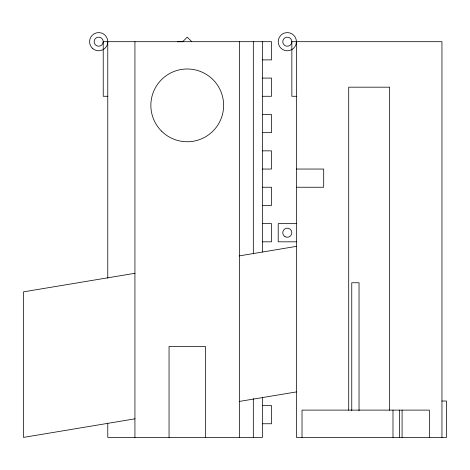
<?xml version="1.0" encoding="UTF-8"?>
<svg xmlns="http://www.w3.org/2000/svg" width="470" height="470" viewBox="0 0 470 470"><rect width="100%" height="100%" fill="white"/><g stroke="black" fill="none" stroke-linecap="round" stroke-linejoin="round"><path stroke-width="0.7" d="M182.695 41.695L187.242 37.148L191.789 41.695M134.978 273.276L23.5 291.852L23.5 437.406L134.978 418.823M239.218 255.903L296.406 246.368M239.218 401.451L296.406 391.921M262.419 59.89L271.513 59.89L271.513 41.695L103.224 41.695A4.547 4.547 0 0 1 96.403 45.631A4.547 4.547 0 0 1 96.403 37.753A4.547 4.547 0 0 1 103.224 41.695L103.224 96.274L107.771 96.274M262.419 78.079L271.513 78.079L271.513 96.274L262.419 96.274M296.406 96.274L291.852 96.274L291.852 41.695A4.547 4.547 0 0 0 285.032 37.753A4.547 4.547 0 0 0 285.032 45.631A4.547 4.547 0 0 0 291.852 41.695L441.953 41.695L441.953 437.406M262.419 114.469L271.513 114.469L271.513 132.663L262.419 132.663M262.419 150.852L271.513 150.852L271.513 169.047L262.419 169.047M296.406 169.047L323.695 169.047L323.695 187.242L296.406 187.242M262.419 187.242L271.513 187.242L271.513 205.437L262.419 205.437M262.419 223.632L271.513 223.632L271.513 241.821L262.419 241.821M296.406 223.632L278.211 223.632L278.211 241.821L296.406 241.821M441.953 401.016L446.5 401.016L446.5 437.406L296.406 437.406L296.406 41.695A9.095 9.095 0 0 0 282.758 33.817A9.095 9.095 0 0 0 282.758 49.573A9.095 9.095 0 0 0 296.406 41.695M262.419 405.563L271.513 405.563L271.513 423.758L262.419 423.758M429.374 437.406L429.374 410.11L302.022 410.11L302.022 437.406M402.085 410.11L402.085 437.406M399.418 410.11L399.418 437.406M392.99 410.11L392.99 437.406M389.648 410.24L389.648 87.179L348.711 87.179L348.711 410.24M359.039 410.751L359.039 282.758L351.76 282.758L351.76 410.751M262.419 41.695L262.419 252.008M262.419 397.561L262.419 437.406L107.771 437.406L107.771 423.452M253.318 41.695L253.318 253.865M253.318 398.495L253.318 437.406M239.547 41.695L239.547 437.406M205.437 437.406L205.437 346.437L169.047 346.437L169.047 437.406M134.937 41.695L134.937 437.406M107.771 41.695L107.771 278.211M177.631 41.812A36.39 36.39 0 0 1 182.736 41.76M92.243 48.128A9.095 9.095 0 0 0 107.465 44.051A9.095 9.095 0 0 0 96.321 32.906A9.095 9.095 0 0 0 92.243 48.128M161.51 131.101A36.39 36.39 0 0 0 222.386 114.786A36.39 36.39 0 0 0 177.825 70.224A36.39 36.39 0 0 0 161.51 131.101M285.032 236.663A4.547 4.547 0 0 0 291.852 232.726A4.547 4.547 0 0 0 285.032 228.784A4.547 4.547 0 0 0 285.032 236.663"/></g></svg>
